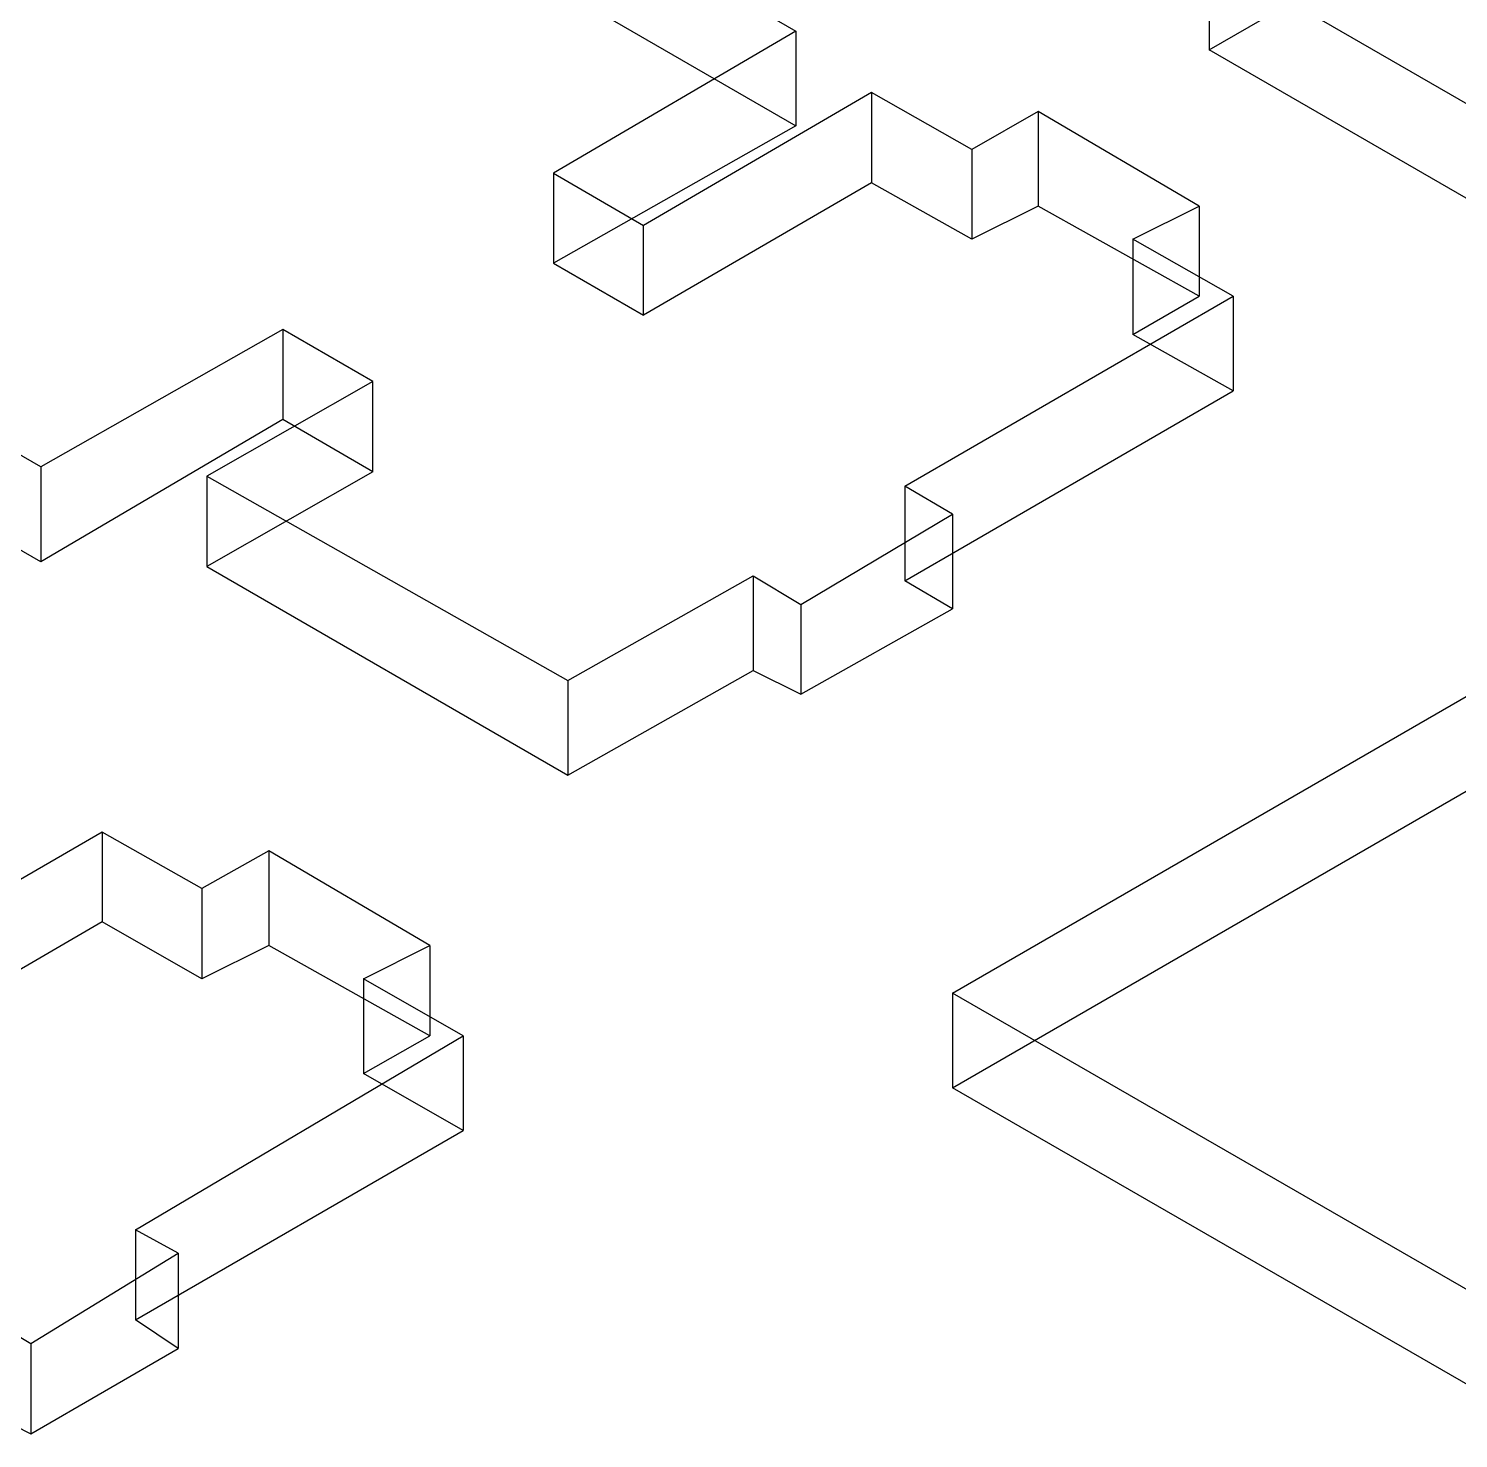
# Model space of a CAD drawing. Header units: millimetres. Extents: x 0 to 2112, y 8 to 1252.
# Drawn here: x 868.9 to 948.4, y 613.7 to 692.1 of the extents above; entities that cross this region are included whole.
import ezdxf

# ---------------------------------------------------------------- set-up
doc = ezdxf.new("R2010")
doc.units = ezdxf.units.MM
doc.layers.get('0').update_dxf_attribs({"linetype": 'CONTINUOUS'})

msp = doc.modelspace()

# ---------------------------------------------------------------- linework, layer by layer
at = {"color": 9}
for p, q in [((869.565, 716.16), (911.528, 691.914)), ((869.565, 716.16), (911.528, 691.914)), ((934.508, 690.866), (976.468, 715.112)), ((934.508, 690.866), (976.468, 715.112)), ((869.565, 710.897), (911.528, 686.65)), ((869.565, 710.897), (911.528, 686.65)), ((976.468, 671.911), (934.508, 696.129)), ((934.508, 696.129), (934.508, 690.866)), ((976.468, 671.911), (934.508, 696.129)), ((934.508, 696.129), (934.508, 690.866)), ((869.565, 667.695), (827.331, 691.914)), ((869.565, 667.695), (827.331, 691.914)), ((911.528, 691.914), (898.056, 684.008)), ((911.528, 691.914), (898.056, 684.008)), ((911.528, 691.914), (911.528, 686.65)), ((911.528, 691.914), (911.528, 686.65)), ((976.468, 666.623), (934.508, 690.866)), ((976.468, 666.623), (934.508, 690.866)), ((915.744, 688.499), (903.069, 681.112)), ((915.744, 688.499), (903.069, 681.112)), ((921.311, 685.327), (915.744, 688.499)), ((915.744, 688.499), (915.744, 683.482)), ((921.311, 685.327), (915.744, 688.499)), ((915.744, 688.499), (915.744, 683.482)), ((925.001, 687.451), (921.311, 685.327)), ((925.001, 687.451), (921.311, 685.327)), ((933.954, 682.188), (925.001, 687.451)), ((925.001, 687.451), (925.001, 682.188)), ((933.954, 682.188), (925.001, 687.451)), ((925.001, 687.451), (925.001, 682.188)), ((869.565, 662.407), (827.331, 686.65)), ((869.565, 662.407), (827.331, 686.65)), ((911.528, 686.65), (898.056, 679.02)), ((911.528, 686.65), (898.056, 679.02)), ((921.311, 685.327), (921.311, 680.343)), ((921.311, 685.327), (921.311, 680.343)), ((898.056, 684.008), (903.069, 681.112)), ((898.056, 684.008), (898.056, 679.02)), ((898.056, 684.008), (903.069, 681.112)), ((898.056, 684.008), (898.056, 679.02)), ((915.744, 683.482), (903.069, 676.127)), ((915.744, 683.482), (903.069, 676.127)), ((921.311, 680.343), (915.744, 683.482)), ((921.311, 680.343), (915.744, 683.482)), ((925.001, 682.188), (921.311, 680.343)), ((925.001, 682.188), (921.311, 680.343)), ((933.954, 677.175), (925.001, 682.188)), ((933.954, 677.175), (925.001, 682.188)), ((930.264, 680.343), (933.954, 682.188)), ((930.264, 680.343), (933.954, 682.188)), ((933.954, 682.188), (933.954, 677.175)), ((933.954, 682.188), (933.954, 677.175)), ((903.069, 676.127), (903.069, 681.112)), ((903.069, 676.127), (903.069, 681.112)), ((935.831, 677.175), (930.264, 680.343)), ((930.264, 680.343), (930.264, 675.054)), ((935.831, 677.175), (930.264, 680.343)), ((930.264, 680.343), (930.264, 675.054)), ((898.056, 679.02), (903.069, 676.127)), ((898.056, 679.02), (903.069, 676.127)), ((917.589, 666.623), (935.831, 677.175)), ((917.589, 666.623), (935.831, 677.175)), ((930.264, 675.054), (933.954, 677.175)), ((930.264, 675.054), (933.954, 677.175)), ((935.831, 677.175), (935.831, 671.911)), ((935.831, 677.175), (935.831, 671.911)), ((883.013, 675.33), (869.565, 667.695)), ((883.013, 675.33), (869.565, 667.695)), ((888.026, 672.433), (883.013, 675.33)), ((883.013, 675.33), (883.013, 670.313)), ((888.026, 672.433), (883.013, 675.33)), ((883.013, 675.33), (883.013, 670.313)), ((935.831, 671.911), (930.264, 675.054)), ((935.831, 671.911), (930.264, 675.054)), ((888.026, 672.433), (878.798, 667.173)), ((888.026, 672.433), (878.798, 667.173)), ((888.026, 667.42), (888.026, 672.433)), ((888.026, 667.42), (888.026, 672.433)), ((917.589, 661.36), (935.831, 671.911)), ((917.589, 661.36), (935.831, 671.911)), ((883.013, 670.313), (869.565, 662.407)), ((883.013, 670.313), (869.565, 662.407)), ((888.026, 667.42), (883.013, 670.313)), ((888.026, 667.42), (883.013, 670.313)), ((869.565, 667.695), (869.565, 662.407)), ((869.565, 667.695), (869.565, 662.407)), ((888.026, 667.42), (878.798, 662.157)), ((888.026, 667.42), (878.798, 662.157)), ((878.798, 667.173), (898.853, 655.821)), ((878.798, 667.173), (878.798, 662.157)), ((878.798, 667.173), (898.853, 655.821)), ((878.798, 667.173), (878.798, 662.157)), ((920.235, 665.05), (917.589, 666.623)), ((917.589, 666.623), (917.589, 661.36)), ((920.235, 665.05), (917.589, 666.623)), ((917.589, 666.623), (917.589, 661.36)), ((911.804, 660.037), (920.235, 665.05)), ((911.804, 660.037), (920.235, 665.05)), ((920.235, 665.05), (920.235, 659.79)), ((920.235, 665.05), (920.235, 659.79)), ((878.798, 662.157), (898.853, 650.557)), ((878.798, 662.157), (898.853, 650.557)), ((920.235, 638.436), (962.223, 662.682)), ((920.235, 638.436), (962.223, 662.682)), ((898.853, 655.821), (909.158, 661.635)), ((898.853, 655.821), (909.158, 661.635)), ((909.158, 661.635), (911.804, 660.037)), ((909.158, 661.635), (909.158, 656.371)), ((909.158, 661.635), (911.804, 660.037)), ((909.158, 661.635), (909.158, 656.371)), ((920.235, 659.79), (917.589, 661.36)), ((920.235, 659.79), (917.589, 661.36)), ((911.804, 660.037), (911.804, 655.048)), ((911.804, 660.037), (911.804, 655.048)), ((911.804, 655.048), (920.235, 659.79)), ((911.804, 655.048), (920.235, 659.79)), ((920.235, 633.173), (962.223, 657.419)), ((920.235, 633.173), (962.223, 657.419)), ((898.853, 650.557), (909.158, 656.371)), ((898.853, 650.557), (909.158, 656.371)), ((909.158, 656.371), (911.804, 655.048)), ((909.158, 656.371), (911.804, 655.048)), ((898.853, 655.821), (898.853, 650.557)), ((898.853, 655.821), (898.853, 650.557)), ((872.984, 647.39), (860.309, 640.034)), ((872.984, 647.39), (860.309, 640.034)), ((878.523, 644.25), (872.984, 647.39)), ((872.984, 647.39), (872.984, 642.401)), ((878.523, 644.25), (872.984, 647.39)), ((872.984, 647.39), (872.984, 642.401)), ((882.241, 646.342), (878.523, 644.25)), ((882.241, 646.342), (878.523, 644.25)), ((891.194, 641.082), (882.241, 646.342)), ((882.241, 646.342), (882.241, 641.082)), ((891.194, 641.082), (882.241, 646.342)), ((882.241, 646.342), (882.241, 641.082)), ((878.523, 644.25), (878.523, 639.233)), ((878.523, 644.25), (878.523, 639.233)), ((872.984, 642.401), (860.309, 635.018)), ((872.984, 642.401), (860.309, 635.018)), ((878.523, 639.233), (872.984, 642.401)), ((878.523, 639.233), (872.984, 642.401)), ((882.241, 641.082), (878.523, 639.233)), ((882.241, 641.082), (878.523, 639.233)), ((891.194, 636.065), (882.241, 641.082)), ((891.194, 636.065), (882.241, 641.082)), ((887.504, 639.233), (891.194, 641.082)), ((887.504, 639.233), (891.194, 641.082)), ((891.194, 641.082), (891.194, 636.065)), ((891.194, 641.082), (891.194, 636.065)), ((893.043, 636.065), (887.504, 639.233)), ((887.504, 639.233), (887.504, 633.973)), ((893.043, 636.065), (887.504, 639.233)), ((887.504, 639.233), (887.504, 633.973)), ((962.223, 614.218), (920.235, 638.436)), ((920.235, 638.436), (920.235, 633.173)), ((962.223, 614.218), (920.235, 638.436)), ((920.235, 638.436), (920.235, 633.173)), ((874.829, 625.267), (893.043, 636.065)), ((874.829, 625.267), (893.043, 636.065)), ((887.504, 633.973), (891.194, 636.065)), ((887.504, 633.973), (891.194, 636.065)), ((893.043, 636.065), (893.043, 630.805)), ((893.043, 636.065), (893.043, 630.805)), ((893.043, 630.805), (887.504, 633.973)), ((893.043, 630.805), (887.504, 633.973)), ((962.223, 608.954), (920.235, 633.173)), ((962.223, 608.954), (920.235, 633.173)), ((874.829, 620.279), (893.043, 630.805)), ((874.829, 620.279), (893.043, 630.805)), ((877.2, 623.972), (874.829, 625.267)), ((874.829, 625.267), (874.829, 620.279)), ((877.2, 623.972), (874.829, 625.267)), ((874.829, 625.267), (874.829, 620.279)), ((869.015, 618.956), (877.2, 623.972)), ((869.015, 618.956), (877.2, 623.972)), ((877.2, 623.972), (877.2, 618.68)), ((877.2, 623.972), (877.2, 618.68)), ((866.398, 620.526), (869.015, 618.956)), ((866.398, 620.526), (869.015, 618.956)), ((877.2, 618.68), (874.829, 620.279)), ((877.2, 618.68), (874.829, 620.279)), ((869.015, 618.956), (869.015, 613.943)), ((869.015, 618.956), (869.015, 613.943)), ((869.015, 613.943), (877.2, 618.68)), ((869.015, 613.943), (877.2, 618.68)), ((866.398, 615.266), (869.015, 613.943)), ((866.398, 615.266), (869.015, 613.943))]:
    msp.add_line(p, q, dxfattribs=at)

doc.saveas('drawing.dxf')
